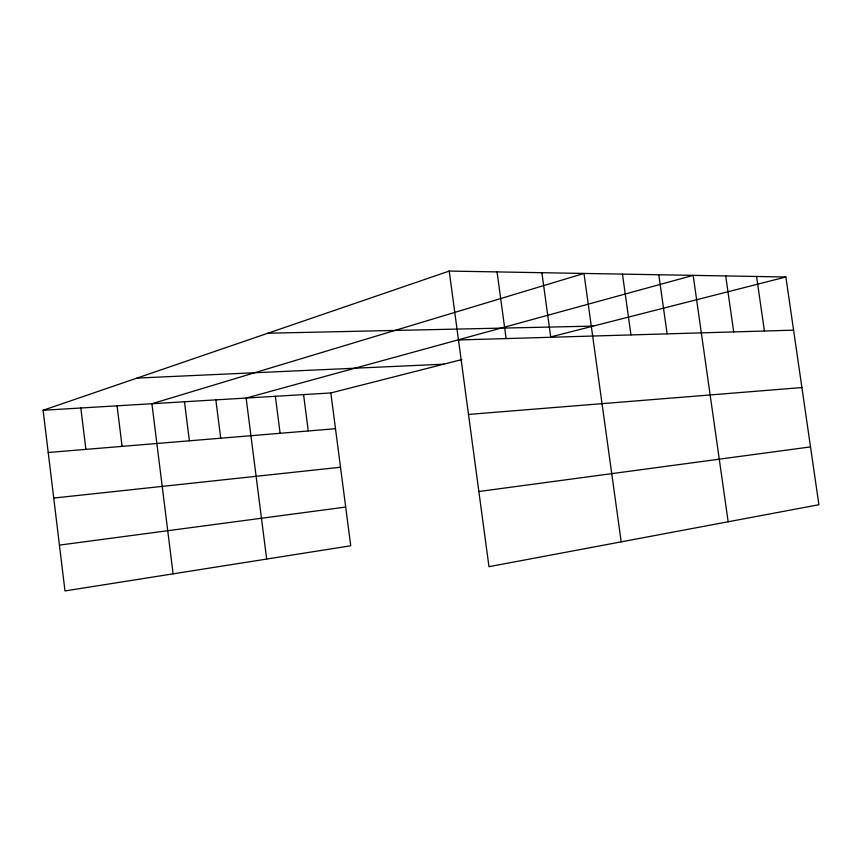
<?xml version="1.0" encoding="UTF-8"?>
<svg xmlns="http://www.w3.org/2000/svg" width="862" height="862" viewBox="0 0 862 862"><rect width="100%" height="100%" fill="white"/><g stroke="black" fill="none" stroke-linecap="round" stroke-linejoin="round"><path stroke-width="1.29" d="M461.913 359.551L330.836 392.953L350.737 545.775L64.984 590.933L43.1 410.269L449.221 271.067L785.875 276.993L818.9 504.723L488.969 566.69L449.221 271.067M551.895 336.622L785.875 276.993M478.863 491.512L810.517 446.904M59.435 545.118L345.694 507.05M53.735 498.053L340.512 467.236M48.218 452.496L335.49 428.705M468.497 414.428L801.908 387.555M43.1 410.269L330.836 392.953M137.004 378.084L443.768 364.184M458.487 339.973L793.59 330.157M267.899 333.217L593.121 326.116M756.556 276.476L764.422 331.019M725.696 275.937L733.702 331.913M728.164 521.769L693.156 275.366L246.133 398.061L266.67 559.061M658.794 274.752L667.123 333.863M622.461 274.116L630.962 334.919M621.2 541.853L583.983 273.437L151.917 403.728L173.111 573.844M541.886 272.694L550.753 337.268M497.051 271.907L506.123 338.572M303.564 394.602L308.273 430.957M275.355 396.294L280.107 433.284M215.856 399.882L220.715 438.208M184.479 401.767L189.381 440.805M117.07 405.819L122.081 446.376M80.823 408.006L85.888 449.382"/></g></svg>
